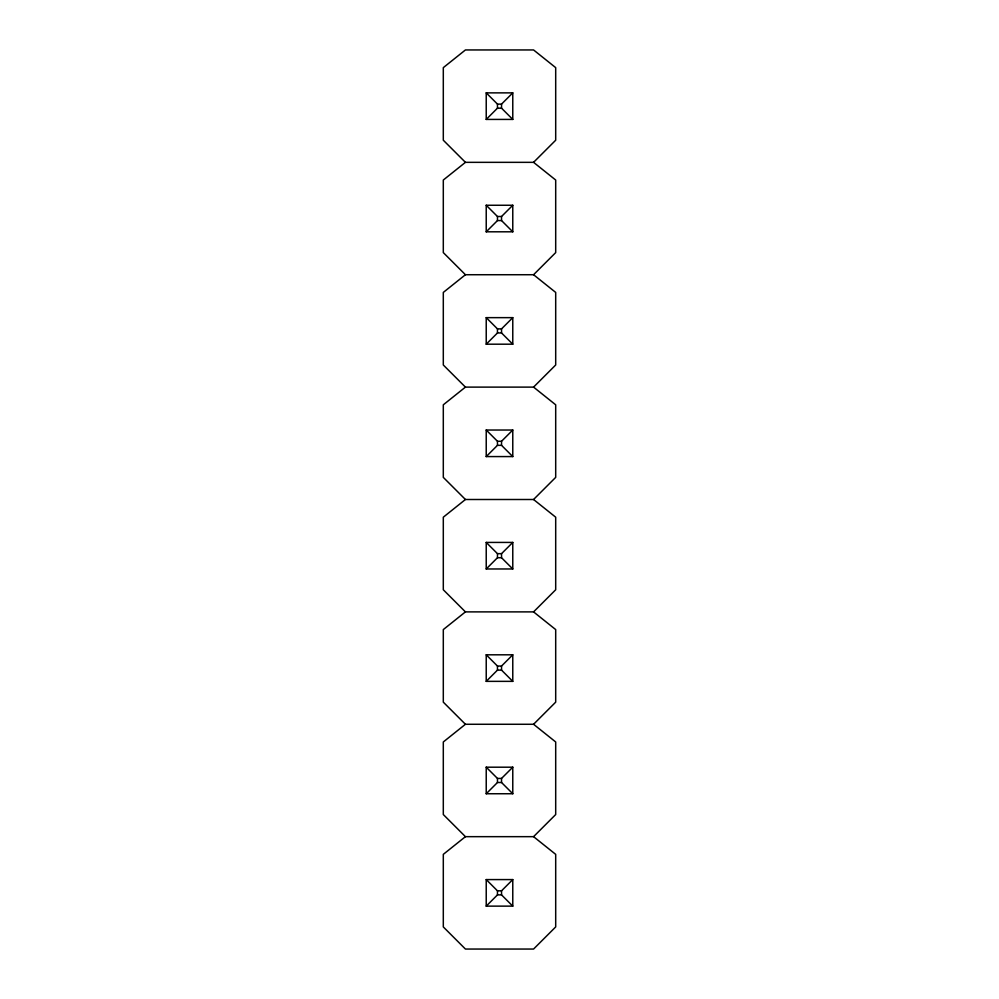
<?xml version="1.0" encoding="UTF-8"?>
<svg xmlns="http://www.w3.org/2000/svg" width="999" height="999" viewBox="0 0 999 999"><rect width="100%" height="100%" fill="white"/><g stroke="black" fill="none" stroke-linecap="round" stroke-linejoin="round"><path stroke-width="1.5" d="M486.226 119.418L497.465 108.179L501.535 108.179L512.774 119.418L486.226 119.418L486.226 92.87L512.774 92.87L512.774 119.418M486.226 92.87L497.465 104.108L501.535 104.108L512.774 92.87M533.566 162.338L555.694 140.21L555.694 67.645L533.566 49.95L465.434 49.95L443.306 67.645L443.306 140.21L465.434 162.338L533.566 162.338L555.694 180.032L555.694 252.597L533.566 274.725L465.434 274.725L443.306 292.42L443.306 364.985L465.434 387.113L533.566 387.113L555.694 404.807L555.694 477.372L533.566 499.5L465.434 499.5L443.306 517.195L443.306 589.76L465.434 611.888L533.566 611.888L555.694 629.582L555.694 702.147L533.566 724.275L465.434 724.275L443.306 741.97L443.306 814.535L465.434 836.663L533.566 836.663L555.694 854.357L555.694 926.922L533.566 949.05L465.434 949.05L443.306 926.922L443.306 854.357L465.434 836.663M486.226 231.805L497.465 220.567L501.535 220.567L512.774 231.805L486.226 231.805L486.226 205.257L512.774 205.257L512.774 231.805M486.226 205.257L497.465 216.496L501.535 216.496L512.774 205.257M486.226 344.193L497.465 332.954L501.535 332.954L512.774 344.193L486.226 344.193L486.226 317.645L512.774 317.645L512.774 344.193M486.226 317.645L497.465 328.883L501.535 328.883L512.774 317.645M533.566 387.113L555.694 364.985L555.694 292.42L533.566 274.725M486.226 456.58L497.465 445.342L501.535 445.342L512.774 456.58L486.226 456.58L486.226 430.032L512.774 430.032L512.774 456.58M486.226 430.032L497.465 441.271L501.535 441.271L512.774 430.032M486.226 568.968L497.465 557.729L497.465 553.658L486.226 542.42L486.226 568.968L512.774 568.968L512.774 542.42L486.226 542.42M512.774 568.968L501.535 557.729L501.535 553.658L512.774 542.42M533.566 611.888L555.694 589.76L555.694 517.195L533.566 499.5M486.226 681.355L497.465 670.117L501.535 670.117L512.774 681.355L512.774 654.807L486.226 654.807L486.226 681.355L512.774 681.355M486.226 654.807L497.465 666.046L501.535 666.046L512.774 654.807M486.226 793.743L497.465 782.504L501.535 782.504L512.774 793.743L486.226 793.743L486.226 767.195L512.774 767.195L512.774 793.743M486.226 767.195L497.465 778.433L501.535 778.433L512.774 767.195M533.566 836.663L555.694 814.535L555.694 741.97L533.566 724.275M486.226 906.13L497.465 894.892L501.535 894.892L512.774 906.13L486.226 906.13L486.226 879.582L512.774 879.582L512.774 906.13M486.226 879.582L497.465 890.821L501.535 890.821L512.774 879.582M465.434 162.338L443.306 180.032L443.306 252.597L465.434 274.725M465.434 387.113L443.306 404.807L443.306 477.372L465.434 499.5M465.434 611.888L443.306 629.582L443.306 702.147L465.434 724.275M497.465 553.658L501.535 553.658M497.465 557.729L501.535 557.729M501.535 104.108L501.535 108.179M501.535 216.496L501.535 220.567M501.535 328.883L501.535 332.954M501.535 441.271L501.535 445.342M501.535 666.046L501.535 670.117M501.535 778.433L501.535 782.504M501.535 890.821L501.535 894.892M497.465 104.108L497.465 108.179M497.465 216.496L497.465 220.567M497.465 328.883L497.465 332.954M497.465 441.271L497.465 445.342M497.465 666.046L497.465 670.117M497.465 778.433L497.465 782.504M497.465 890.821L497.465 894.892"/></g></svg>
